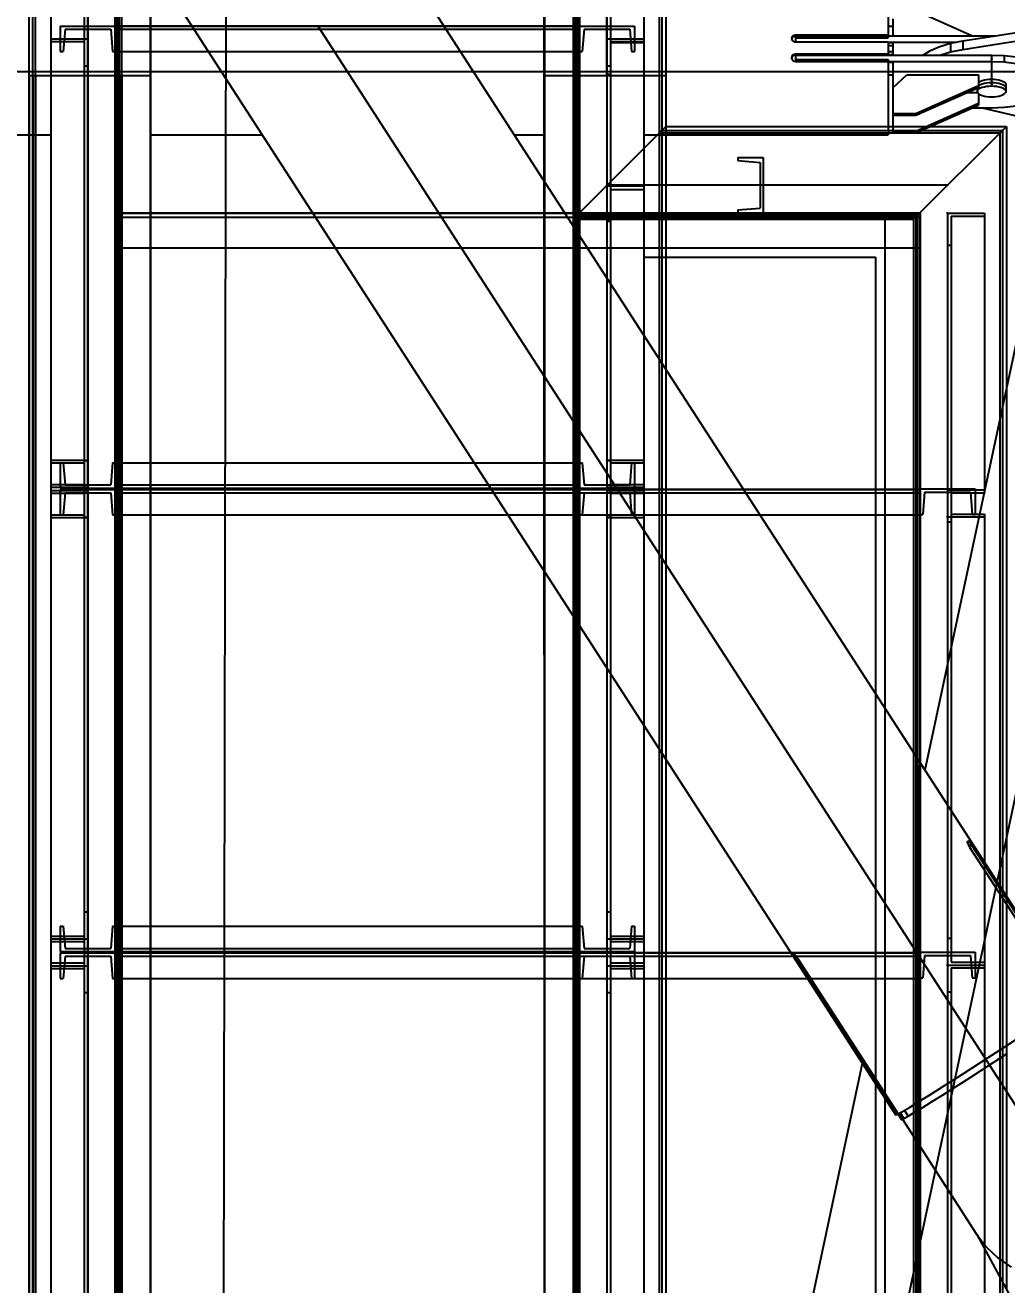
# Model space of a CAD drawing. Header units: millimetres. Extents: x 150209.93 to 150215.05, y 136675.65 to 136679.93.
# Drawn here: x 150213.5476 to 150213.5899, y 136677.6605 to 136677.7148 of the extents above; entities that cross this region are included whole.
import ezdxf

# ---------------------------------------------------------------- set-up
doc = ezdxf.new("R2010")
doc.units = ezdxf.units.MM
doc.header["$LTSCALE"] = 0.25
for name, pattern in [('CENTER', [50.8, 31.75, -6.35, 6.35, -6.35]), ('XKITLINE00', [0]), ('XKITLINE02', [4, 2, -2]), ('XKITLINE03', [6, 3, -1, 1, -1])]:
    doc.linetypes.add(name, pattern=pattern)
doc.styles.add('ROMANS', font='romans.shx')
doc.dimstyles.new('MD300', dxfattribs={"dimtxt": 2.5, "dimasz": 2.5, "dimexe": 1, "dimexo": 1, "dimgap": 0.5, "dimtad": 1, "dimdec": 1, "dimlfac": 50, "dimrnd": 0.5, "dimdsep": 46, "dimtxsty": 'ROMANS', "dimcen": 1, "dimclrd": 146, "dimclre": 146, "dimclrt": 30, "dimadec": 1, "dimazin": 2, "dimtfac": 1, "dimtdec": 1, "dimtmove": 0, "dimatfit": 1, "dimfxl": 1, "dimtolj": 1, "dimtzin": 0, "dimlwd": -1, "dimlwe": -1, "dimarcsym": 0})

# ---------------------------------------------------------------- blocks, each defined once
blk = doc.blocks.new('çatıı')
at = {"color": 116, "linetype": 'XKITLINE02', "true_color": 0x136734}
for p, q in [((23096.3, 10060.36), (23096.3, 11600.44)), ((23097.15, 10060.36), (23097.15, 11600.44)), ((23097.69, 10060.36), (23097.69, 11600.44)), ((23114.92, 10060.36), (23114.92, 11600.44)), ((23115, 10058.83), (23115, 11600.44)), ((23115.45, 10060.36), (23115.45, 11600.44)), ((23115.85, 10058.83), (23115.85, 11600.44)), ((23116.3, 10060.36), (23116.3, 11600.44)), ((23122.5, 10058.83), (23122.5, 11600.44)), ((23207.49, 10058.83), (23207.48, 11600.44)), ((23214.14, 10058.83), (23214.13, 11600.44)), ((23214.99, 10058.83), (23214.98, 11600.44)), ((23097.15, 10409.49), (23097.15, 11231.06)), ((23097.69, 10409.49), (23097.69, 11231.06)), ((23114.92, 10409.49), (23114.92, 11231.06)), ((23115, 10409.49), (23115, 11231.06)), ((23115.45, 10409.49), (23115.45, 11231.06)), ((23115.85, 10409.49), (23115.85, 11231.06)), ((23214.14, 11231.06), (23214.14, 10409.49)), ((23214.99, 11231.06), (23214.99, 10409.49)), ((23214.53, 10820.27), (23214.53, 10409.49)), ((23215.07, 10820.27), (23215.07, 10409.49)), ((23232.3, 10820.27), (23232.3, 10409.49)), ((23232.83, 10820.27), (23232.83, 10409.49)), ((23213.68, 10721.72), (23213.68, 10060.36)), ((23214.53, 10720.87), (23214.53, 10060.36)), ((23215.07, 10720.34), (23215.07, 10060.36)), ((23232.3, 10703.1), (23232.3, 10060.36)), ((23232.83, 10702.57), (23232.83, 10060.36)), ((23233.68, 10701.72), (23233.68, 10060.36)), ((23101.01, 10423.17), (23101.01, 10325.85)), ((23108.21, 10422.59), (23108.21, 10320.61)), ((23109.01, 10423.17), (23109.01, 10320.61)), ((23220.98, 10423.17), (23220.98, 10320.61)), ((23221.78, 10422.59), (23221.78, 10359.47)), ((23228.98, 10423.17), (23228.98, 10348.33)), ((23103, 10420.13), (23103, 10414.63)), ((23103, 10420.13), (23115, 10420.13)), ((23103, 10420.13), (23103, 10414.63)), ((23104.07, 10419.43), (23103.68, 10414.63)), ((23104.07, 10419.43), (23103.68, 10414.63)), ((23104.07, 10419.43), (23113.94, 10419.43)), ((23113.94, 10419.43), (23114.32, 10414.63)), ((23113.94, 10419.43), (23114.32, 10414.63)), ((23115, 10420.13), (23115, 10414.63)), ((23115, 10420.13), (23122.5, 10420.13)), ((23115, 10420.13), (23115, 10414.63)), ((23115, 10420.13), (23115, 10414.63)), ((23115, 10419.43), (23214.98, 10419.43)), ((23131.43, 10420.13), (23185.82, 10420.13)), ((23207.49, 10420.13), (23214.98, 10420.13)), ((23214.98, 10420.13), (23214.98, 10414.63)), ((23214.98, 10420.13), (23214.98, 10414.63)), ((23214.98, 10420.13), (23226.98, 10420.13)), ((23214.98, 10420.13), (23214.98, 10414.63)), ((23216.05, 10419.43), (23215.66, 10414.63)), ((23216.05, 10419.43), (23215.66, 10414.63)), ((23216.05, 10419.43), (23225.92, 10419.43)), ((23225.92, 10419.43), (23226.3, 10414.63)), ((23225.92, 10419.43), (23226.3, 10414.63)), ((23226.98, 10420.13), (23226.98, 10414.63)), ((23226.98, 10420.13), (23226.98, 10414.63)), ((23101, 10417.38), (23101, 10319.35)), ((23101, 10417.38), (23109, 10417.38)), ((23101, 10416.8), (23108.2, 10416.8)), ((23101.01, 10417.38), (23101.01, 10319.35)), ((23101.01, 10417.38), (23109.01, 10417.38)), ((23101.01, 10416.8), (23108.21, 10416.8)), ((23108.2, 10416.8), (23108.2, 10314.13)), ((23108.21, 10417.35), (23109.01, 10417.35)), ((23108.21, 10416.8), (23108.21, 10314.13)), ((23109, 10417.38), (23109, 10314.13)), ((23109.01, 10417.38), (23109.01, 10314.13)), ((23220.98, 10417.38), (23220.98, 10378)), ((23220.98, 10417.38), (23228.98, 10417.38)), ((23220.98, 10417.35), (23221.78, 10417.35)), ((23220.98, 10417.38), (23220.98, 10360.71)), ((23220.98, 10417.38), (23228.98, 10417.38)), ((23221.78, 10416.62), (23221.78, 10378)), ((23221.78, 10416.62), (23228.98, 10416.62)), ((23221.78, 10416.8), (23221.78, 10317.03)), ((23221.78, 10416.8), (23228.98, 10416.8)), ((23228.98, 10417.38), (23228.98, 10409.49)), ((23228.98, 10416.12), (23228.98, 10384.87)), ((23228.98, 10417.38), (23228.98, 10319.35)), ((23103, 10414.63), (23103.68, 10414.63)), ((23114.32, 10414.63), (23115, 10414.63)), ((23115, 10414.63), (23122.5, 10414.63)), ((23134.99, 10414.63), (23189.38, 10414.63)), ((23207.49, 10414.63), (23214.98, 10414.63)), ((23214.98, 10414.63), (23215.66, 10414.63)), ((23226.3, 10414.63), (23226.98, 10414.63)), ((23108.2, 10411.57), (23109, 10411.57)), ((23108.21, 10411.57), (23109.01, 10411.57)), ((23220.98, 10411.57), (23221.78, 10411.57)), ((23097.15, 10409.49), (23097.15, 9590.91)), ((23097.15, 10409.49), (23097.16, 9590.91)), ((23097.69, 10409.49), (23097.69, 9590.91)), ((23097.69, 10409.49), (23097.69, 9590.91)), ((23114.92, 10409.49), (23114.92, 9590.91)), ((23114.92, 10409.49), (23114.92, 9590.91)), ((23115, 10409.49), (23116.3, 10409.49)), ((23115, 10409.49), (23115, 9590.95)), ((23115, 10409.49), (23116.3, 10409.49)), ((23115, 10409.49), (23115, 9590.95)), ((23115, 10409.49), (23116.3, 10409.49)), ((23115.45, 10409.49), (23115.45, 9590.91)), ((23115.45, 10409.49), (23115.46, 9590.91)), ((23115.85, 10409.49), (23115.85, 9590.95)), ((23115.85, 10409.49), (23115.85, 9590.95)), ((23207.49, 10409.49), (23214.99, 10409.49)), ((23207.49, 10409.49), (23214.99, 10409.49)), ((23207.49, 10409.49), (23214.99, 10409.49)), ((23214.14, 10409.49), (23214.13, 9590.95)), ((23214.14, 10409.49), (23214.14, 9590.95)), ((23214.53, 10409.49), (23214.54, 9590.91)), ((23214.53, 10409.49), (23214.53, 10379.32)), ((23214.99, 10409.49), (23214.98, 9590.95)), ((23214.99, 10409.49), (23214.99, 9590.95)), ((23215.07, 10409.49), (23215.07, 9590.91)), ((23215.07, 10409.49), (23215.07, 10379.86)), ((23220.98, 10409.75), (23221.78, 10409.75)), ((23220.98, 10409.49), (23220.98, 10385.63)), ((23221.78, 10409.49), (23221.78, 10378)), ((23232.3, 10409.49), (23232.3, 9590.91)), ((23232.3, 10409.49), (23232.3, 10397.09)), ((23232.83, 10409.49), (23232.84, 9590.91)), ((23232.83, 10409.49), (23232.83, 10397.62)), ((23232.3, 10397.09), (23233.68, 10398.47)), ((23232.3, 10397.09), (23305.8, 10397.09)), ((23232.83, 10397.62), (23306.33, 10397.62)), ((23305.8, 10397.09), (23307.18, 10398.47)), ((23305.8, 10397.09), (23305.8, 9743.46)), ((23306.33, 10397.62), (23306.33, 9742.92)), ((23249.23, 10391.77), (23249.23, 10391.09)), ((23249.23, 10391.77), (23254.73, 10391.77)), ((23249.23, 10391.77), (23249.23, 10391.09)), ((23254.73, 10391.77), (23254.73, 10379.77)), ((23254.73, 10391.77), (23254.73, 10379.77)), ((23249.23, 10391.09), (23254.03, 10390.71)), ((23254.03, 10390.71), (23254.03, 10380.84)), ((23254.03, 10390.71), (23254.03, 10380.84)), ((23207.49, 10386.61), (23207.49, 10302.46)), ((23207.49, 10386.61), (23207.49, 10302.46)), ((23220.98, 10385.63), (23228.98, 10385.63)), ((23221.78, 10384.87), (23228.98, 10384.87)), ((23249.23, 10380.45), (23254.03, 10380.84)), ((23249.23, 10380.45), (23249.23, 10379.77)), ((23249.23, 10380.45), (23249.23, 10379.77)), ((23115.01, 10379.77), (23115.01, 10372.27)), ((23115.01, 10379.77), (23122.5, 10379.77)), ((23115.01, 10378.92), (23288.48, 10378.92)), ((23157.51, 10379.77), (23288.48, 10379.77)), ((23213.68, 10378.47), (23215.07, 10379.86)), ((23214.53, 10379.32), (23288.03, 10379.32)), ((23215.07, 10379.86), (23288.57, 10379.86)), ((23220.98, 10378), (23221.78, 10378)), ((23249.23, 10379.77), (23254.73, 10379.77)), ((23280.98, 10379.77), (23288.48, 10379.77)), ((23280.98, 10379.77), (23280.98, 10378.47)), ((23287.18, 10378.47), (23288.57, 10379.86)), ((23287.18, 10378.47), (23287.18, 9762.07)), ((23287.63, 10379.77), (23287.63, 9760.77)), ((23288.03, 10379.32), (23288.03, 9761.22)), ((23288.48, 10379.77), (23288.48, 9760.77)), ((23288.48, 10379.77), (23288.48, 10372.27)), ((23288.57, 10379.86), (23288.57, 9760.69)), ((23294.48, 10379.77), (23294.48, 10313.16)), ((23294.48, 10379.77), (23302.48, 10379.77)), ((23295.28, 10379.08), (23295.28, 10314.84)), ((23295.28, 10379.08), (23302.48, 10379.08)), ((23302.48, 10379.77), (23302.48, 10319.38)), ((23213.68, 10377.02), (23213.68, 10292.87)), ((23115.01, 10372.27), (23122.5, 10372.27)), ((23162.36, 10372.27), (23233.68, 10372.27)), ((23287.18, 10372.27), (23288.48, 10372.27)), ((23294.48, 10372.86), (23295.28, 10372.86)), ((23233.68, 10370.27), (23233.68, 9770.27)), ((23278.98, 10370.27), (23278.98, 9770.27)), ((23220.98, 10360.71), (23220.98, 10326.43)), ((23220.98, 10360.71), (23220.98, 10314.13)), ((23221.78, 10359.47), (23221.78, 10320.61)), ((23221.78, 10359.47), (23221.78, 10314.13)), ((23228.98, 10353.35), (23228.98, 10269.2)), ((23228.98, 10348.33), (23228.98, 10325.85)), ((23228.98, 10348.33), (23228.98, 10319.35)), ((23101.01, 10326.43), (23109.01, 10326.43)), ((23108.21, 10326.42), (23108.21, 10223.75)), ((23108.21, 10326.42), (23109.01, 10326.42)), ((23109.01, 10326.42), (23109.01, 10223.17)), ((23220.98, 10326.42), (23220.98, 10223.17)), ((23220.98, 10326.42), (23221.78, 10326.42)), ((23220.98, 10326.43), (23228.98, 10326.43)), ((23221.78, 10326.42), (23221.78, 10223.75)), ((23101.01, 10325.85), (23108.21, 10325.85)), ((23103, 10325.92), (23103.68, 10325.92)), ((23103, 10325.92), (23103, 10320.42)), ((23103, 10325.92), (23103, 10320.42)), ((23103.68, 10325.92), (23104.07, 10321.12)), ((23103.68, 10325.92), (23104.07, 10321.12)), ((23114.32, 10325.92), (23113.94, 10321.12)), ((23114.32, 10325.92), (23113.94, 10321.12)), ((23114.32, 10325.92), (23115, 10325.92)), ((23115, 10325.92), (23115, 10320.42)), ((23115, 10325.92), (23122.5, 10325.92)), ((23115, 10325.92), (23115, 10320.42)), ((23115, 10325.92), (23115, 10320.42)), ((23192.32, 10325.92), (23214.98, 10325.92)), ((23214.98, 10325.92), (23214.98, 10320.42)), ((23214.98, 10325.92), (23214.98, 10320.42)), ((23214.98, 10325.92), (23215.66, 10325.92)), ((23214.98, 10325.92), (23214.98, 10320.42)), ((23215.66, 10325.92), (23216.05, 10321.12)), ((23215.66, 10325.92), (23216.05, 10321.12)), ((23221.78, 10325.85), (23228.98, 10325.85)), ((23226.3, 10325.92), (23225.92, 10321.12)), ((23226.3, 10325.92), (23225.92, 10321.12)), ((23226.3, 10325.92), (23226.98, 10325.92)), ((23226.98, 10325.92), (23226.98, 10320.42)), ((23226.98, 10325.92), (23226.98, 10320.42)), ((23101.01, 10321.2), (23101.01, 10223.17)), ((23101.01, 10321.2), (23108.21, 10321.2)), ((23101.01, 10320.62), (23109.01, 10320.62)), ((23104.07, 10321.12), (23113.94, 10321.12)), ((23108.21, 10320.61), (23109.01, 10320.61)), ((23115, 10321.12), (23214.98, 10321.12)), ((23216.05, 10321.12), (23225.92, 10321.12)), ((23220.98, 10320.62), (23228.98, 10320.62)), ((23220.98, 10320.61), (23221.78, 10320.61)), ((23221.78, 10321.2), (23228.98, 10321.2)), ((23228.98, 10321.2), (23228.98, 10223.17)), ((23101, 10319.93), (23109, 10319.93)), ((23101, 10319.35), (23108.2, 10319.35)), ((23101.01, 10319.93), (23109.01, 10319.93)), ((23101.01, 10319.35), (23108.21, 10319.35)), ((23103, 10320.42), (23115, 10320.42)), ((23103, 10320.13), (23103, 10314.63)), ((23103, 10320.13), (23115, 10320.13)), ((23103, 10320.13), (23103, 10314.63)), ((23103, 10320.13), (23103, 10314.63)), ((23103, 10320.13), (23115, 10320.13)), ((23103, 10320.13), (23103, 10314.63)), ((23104.07, 10319.43), (23103.68, 10314.63)), ((23104.07, 10319.43), (23103.68, 10314.63)), ((23104.07, 10319.43), (23103.68, 10314.63)), ((23104.07, 10319.43), (23103.68, 10314.63)), ((23104.07, 10319.43), (23113.94, 10319.43)), ((23104.07, 10319.43), (23113.94, 10319.43)), ((23108.2, 10319.94), (23108.2, 10217.96)), ((23108.2, 10319.94), (23109, 10319.94)), ((23108.21, 10319.94), (23108.21, 10217.96)), ((23108.21, 10319.94), (23109.01, 10319.94)), ((23109, 10319.94), (23109, 10220.13)), ((23109.01, 10319.94), (23109.01, 10217.38)), ((23113.94, 10319.43), (23114.32, 10314.63)), ((23113.94, 10319.43), (23114.32, 10314.63)), ((23113.94, 10319.43), (23114.32, 10314.63)), ((23113.94, 10319.43), (23114.32, 10314.63)), ((23115, 10320.42), (23122.5, 10320.42)), ((23115, 10320.13), (23115, 10314.63)), ((23115, 10320.13), (23122.5, 10320.13)), ((23115, 10320.13), (23115, 10314.63)), ((23115, 10320.13), (23122.5, 10320.13)), ((23115, 10320.13), (23115, 10314.63)), ((23115, 10320.13), (23115, 10314.63)), ((23115, 10320.13), (23115, 10314.63)), ((23115, 10320.13), (23115, 10314.63)), ((23115, 10319.43), (23288.48, 10319.43)), ((23115, 10319.43), (23214.98, 10319.43)), ((23195.88, 10320.42), (23214.98, 10320.42)), ((23196.06, 10320.13), (23278.98, 10320.13)), ((23196.06, 10320.13), (23214.98, 10320.13)), ((23214.98, 10320.42), (23226.98, 10320.42)), ((23214.98, 10320.13), (23214.98, 10314.63)), ((23214.98, 10320.13), (23214.98, 10314.63)), ((23214.98, 10320.13), (23226.98, 10320.13)), ((23214.98, 10320.13), (23214.98, 10314.63)), ((23216.05, 10319.43), (23215.66, 10314.63)), ((23216.05, 10319.43), (23215.66, 10314.63)), ((23216.05, 10319.43), (23225.92, 10319.43)), ((23220.98, 10319.94), (23220.98, 10217.38)), ((23220.98, 10319.94), (23221.78, 10319.94)), ((23220.98, 10319.93), (23228.98, 10319.93)), ((23221.78, 10319.94), (23221.78, 10217.96)), ((23221.78, 10319.35), (23228.98, 10319.35)), ((23225.92, 10319.43), (23226.3, 10314.63)), ((23225.92, 10319.43), (23226.3, 10314.63)), ((23226.98, 10320.13), (23226.98, 10314.63)), ((23226.98, 10320.13), (23226.98, 10314.63)), ((23228.98, 10319.81), (23228.98, 10223.75)), ((23287.18, 10320.13), (23288.48, 10320.13)), ((23288.48, 10320.27), (23288.48, 10314.77)), ((23288.48, 10320.27), (23300.48, 10320.27)), ((23288.48, 10320.27), (23288.48, 10314.77)), ((23288.48, 10320.13), (23288.48, 10314.63)), ((23289.55, 10319.57), (23289.16, 10314.77)), ((23289.55, 10319.57), (23289.16, 10314.77)), ((23289.55, 10319.57), (23299.42, 10319.57)), ((23294.48, 10320.09), (23294.48, 10217.52)), ((23294.48, 10320.09), (23295.28, 10320.09)), ((23294.48, 10320.07), (23302.48, 10320.07)), ((23295.28, 10320.09), (23295.28, 10245.76)), ((23295.28, 10320.07), (23295.28, 10313.16)), ((23295.28, 10319.38), (23302.48, 10319.38)), ((23299.42, 10319.57), (23299.8, 10314.77)), ((23299.42, 10319.57), (23299.8, 10314.77)), ((23300.48, 10320.27), (23300.48, 10314.77)), ((23300.48, 10320.27), (23300.48, 10314.77)), ((23220.98, 10317.57), (23220.98, 10223.17)), ((23101, 10314.7), (23101, 10217.38)), ((23101, 10314.7), (23108.2, 10314.7)), ((23101, 10314.12), (23109, 10314.12)), ((23101.01, 10314.7), (23101.01, 10217.38)), ((23101.01, 10314.7), (23108.21, 10314.7)), ((23101.01, 10314.12), (23109.01, 10314.12)), ((23103, 10314.63), (23103.68, 10314.63)), ((23103, 10314.63), (23103.68, 10314.63)), ((23108.2, 10314.13), (23109, 10314.13)), ((23108.21, 10314.13), (23109.01, 10314.13)), ((23114.32, 10314.63), (23115, 10314.63)), ((23114.32, 10314.63), (23115, 10314.63)), ((23115, 10314.63), (23122.5, 10314.63)), ((23115, 10314.63), (23122.5, 10314.63)), ((23199.62, 10314.63), (23278.98, 10314.63)), ((23199.62, 10314.63), (23214.98, 10314.63)), ((23214.98, 10314.63), (23215.66, 10314.63)), ((23220.98, 10314.13), (23221.78, 10314.13)), ((23220.98, 10314.12), (23228.98, 10314.12)), ((23221.78, 10314.7), (23228.98, 10314.7)), ((23226.3, 10314.63), (23226.98, 10314.63)), ((23228.98, 10314.7), (23228.98, 10312.52)), ((23228.98, 10312.52), (23228.98, 10217.38)), ((23287.18, 10314.63), (23288.48, 10314.63)), ((23288.48, 10314.77), (23289.16, 10314.77)), ((23294.48, 10314.26), (23302.48, 10314.26)), ((23294.48, 10313.16), (23295.28, 10313.16)), ((23295.28, 10314.84), (23302.48, 10314.84)), ((23299.8, 10314.77), (23300.48, 10314.77)), ((23302.48, 10314.84), (23302.48, 10234.62)), ((23220.98, 10310.43), (23220.98, 10217.38)), ((23278.98, 10275.99), (23278.98, 10191.84)), ((23280.98, 10272.9), (23280.98, 10188.75)), ((23287.18, 10263.3), (23287.18, 10180.45)), ((23294.48, 10247), (23294.48, 10217.52)), ((23295.28, 10245.76), (23295.28, 10218.11)), ((23302.48, 10234.62), (23302.48, 10217.52)), ((23307.18, 10232.36), (23307.18, 10147.6)), ((23108.21, 10228.97), (23109.01, 10228.97)), ((23220.98, 10228.97), (23221.78, 10228.97)), ((23103, 10225.92), (23103.68, 10225.92)), ((23103, 10225.92), (23103, 10220.42)), ((23103, 10225.92), (23103, 10220.42)), ((23103.68, 10225.92), (23104.07, 10221.12)), ((23103.68, 10225.92), (23104.07, 10221.12)), ((23114.32, 10225.92), (23113.94, 10221.12)), ((23114.32, 10225.92), (23113.94, 10221.12)), ((23114.32, 10225.92), (23115, 10225.92)), ((23115, 10225.92), (23115, 10220.42)), ((23115, 10225.92), (23122.5, 10225.92)), ((23115, 10225.92), (23115, 10220.42)), ((23115, 10225.92), (23115, 10220.42)), ((23207.49, 10225.92), (23214.98, 10225.92)), ((23214.98, 10225.92), (23214.98, 10220.42)), ((23214.98, 10225.92), (23214.98, 10220.42)), ((23214.98, 10225.92), (23215.66, 10225.92)), ((23214.98, 10225.92), (23214.98, 10220.42)), ((23215.66, 10225.92), (23216.05, 10221.12)), ((23215.66, 10225.92), (23216.05, 10221.12)), ((23226.3, 10225.92), (23225.92, 10221.12)), ((23226.3, 10225.92), (23225.92, 10221.12)), ((23226.3, 10225.92), (23226.98, 10225.92)), ((23226.98, 10225.92), (23226.98, 10220.42)), ((23226.98, 10225.92), (23226.98, 10220.42)), ((23101.01, 10223.75), (23108.21, 10223.75)), ((23101.01, 10223.17), (23109.01, 10223.17)), ((23101.01, 10223.17), (23101.01, 10125.85)), ((23101.01, 10223.17), (23109.01, 10223.17)), ((23108.2, 10223.2), (23109, 10223.2)), ((23108.2, 10223.2), (23108.2, 10217.96)), ((23108.21, 10223.2), (23109.01, 10223.2)), ((23109, 10223.2), (23109, 10217.38)), ((23109.01, 10223.17), (23109.01, 10120.61)), ((23220.98, 10223.17), (23228.98, 10223.17)), ((23220.98, 10223.17), (23220.98, 10120.61)), ((23220.98, 10223.17), (23228.98, 10223.17)), ((23220.98, 10223.2), (23221.78, 10223.2)), ((23221.78, 10223.75), (23228.98, 10223.75)), ((23228.98, 10223.17), (23228.98, 10125.85)), ((23294.48, 10223.35), (23295.28, 10223.35)), ((23101.01, 10222.59), (23108.21, 10222.59)), ((23103, 10220.42), (23115, 10220.42)), ((23103, 10220.13), (23103, 10214.63)), ((23103, 10220.13), (23115, 10220.13)), ((23103, 10220.13), (23103, 10214.63)), ((23103, 10220.13), (23103, 10214.63)), ((23103, 10220.13), (23115, 10220.13)), ((23103, 10220.13), (23103, 10214.63)), ((23104.07, 10221.12), (23113.94, 10221.12)), ((23108.21, 10222.59), (23108.21, 10120.61)), ((23115, 10221.12), (23214.98, 10221.12)), ((23115, 10220.42), (23122.5, 10220.42)), ((23115, 10220.13), (23115, 10214.63)), ((23115, 10220.13), (23122.5, 10220.13)), ((23115, 10220.13), (23115, 10214.63)), ((23115, 10220.13), (23122.5, 10220.13)), ((23115, 10220.13), (23115, 10214.63)), ((23115, 10220.13), (23115, 10214.63)), ((23115, 10220.13), (23115, 10214.63)), ((23115, 10220.13), (23115, 10214.63)), ((23207.49, 10220.42), (23214.98, 10220.42)), ((23207.49, 10220.13), (23288.48, 10220.13)), ((23207.49, 10220.13), (23214.98, 10220.13)), ((23214.98, 10220.42), (23226.98, 10220.42)), ((23214.98, 10220.13), (23214.98, 10214.63)), ((23214.98, 10220.13), (23214.98, 10214.63)), ((23214.98, 10220.13), (23226.98, 10220.13)), ((23214.98, 10220.13), (23214.98, 10214.63)), ((23216.05, 10221.12), (23225.92, 10221.12)), ((23221.78, 10222.59), (23221.78, 10120.61)), ((23221.78, 10222.59), (23228.98, 10222.59)), ((23226.98, 10220.13), (23226.98, 10214.63)), ((23226.98, 10220.13), (23226.98, 10214.63)), ((23288.48, 10220.27), (23288.48, 10214.77)), ((23288.48, 10220.27), (23300.48, 10220.27)), ((23288.48, 10220.27), (23288.48, 10214.77)), ((23288.48, 10220.13), (23288.48, 10214.63)), ((23300.48, 10220.27), (23300.48, 10214.77)), ((23300.48, 10220.27), (23300.48, 10214.77)), ((23101, 10217.96), (23108.2, 10217.96)), ((23101, 10217.96), (23101, 10217.38)), ((23101, 10217.38), (23109, 10217.38)), ((23101, 10217.38), (23101, 10119.35)), ((23101, 10217.38), (23109, 10217.38)), ((23101.01, 10217.96), (23108.21, 10217.96)), ((23101.01, 10217.38), (23109.01, 10217.38)), ((23101.01, 10217.38), (23101.01, 10119.35)), ((23101.01, 10217.38), (23109.01, 10217.38)), ((23104.07, 10219.43), (23103.68, 10214.63)), ((23104.07, 10219.43), (23103.68, 10214.63)), ((23104.07, 10219.43), (23103.68, 10214.63)), ((23104.07, 10219.43), (23103.68, 10214.63)), ((23104.07, 10219.43), (23113.94, 10219.43)), ((23104.07, 10219.43), (23113.94, 10219.43)), ((23108.21, 10217.35), (23109.01, 10217.35)), ((23109, 10217.38), (23109, 10114.13)), ((23109.01, 10217.38), (23109.01, 10114.13)), ((23113.94, 10219.43), (23114.32, 10214.63)), ((23113.94, 10219.43), (23114.32, 10214.63)), ((23113.94, 10219.43), (23114.32, 10214.63)), ((23113.94, 10219.43), (23114.32, 10214.63)), ((23115, 10219.43), (23288.48, 10219.43)), ((23115, 10219.43), (23214.98, 10219.43)), ((23216.05, 10219.43), (23215.66, 10214.63)), ((23216.05, 10219.43), (23215.66, 10214.63)), ((23216.05, 10219.43), (23225.92, 10219.43)), ((23220.98, 10217.35), (23221.78, 10217.35)), ((23220.98, 10217.38), (23228.98, 10217.38)), ((23220.98, 10217.38), (23220.98, 10114.13)), ((23220.98, 10217.38), (23228.98, 10217.38)), ((23221.78, 10217.96), (23228.98, 10217.96)), ((23225.92, 10219.43), (23226.3, 10214.63)), ((23225.92, 10219.43), (23226.3, 10214.63)), ((23228.98, 10217.38), (23228.98, 10119.35)), ((23289.55, 10219.57), (23289.16, 10214.77)), ((23289.55, 10219.57), (23289.16, 10214.77)), ((23289.55, 10219.57), (23299.42, 10219.57)), ((23294.48, 10217.52), (23302.48, 10217.52)), ((23294.48, 10217.52), (23294.48, 10211.18)), ((23294.48, 10217.52), (23302.48, 10217.52)), ((23295.28, 10218.11), (23302.48, 10218.11)), ((23299.42, 10219.57), (23299.8, 10214.77)), ((23299.42, 10219.57), (23299.8, 10214.77)), ((23302.48, 10217.52), (23302.48, 10119.49)), ((23101, 10216.8), (23108.2, 10216.8)), ((23101.01, 10216.8), (23108.21, 10216.8)), ((23103, 10214.63), (23103.68, 10214.63)), ((23103, 10214.63), (23103.68, 10214.63)), ((23108.2, 10216.8), (23108.2, 10114.13)), ((23108.21, 10216.8), (23108.21, 10114.13)), ((23114.32, 10214.63), (23115, 10214.63)), ((23114.32, 10214.63), (23115, 10214.63)), ((23115, 10214.63), (23122.5, 10214.63)), ((23115, 10214.63), (23122.5, 10214.63)), ((23207.49, 10214.63), (23288.48, 10214.63)), ((23207.49, 10214.63), (23214.98, 10214.63)), ((23214.98, 10214.63), (23215.66, 10214.63)), ((23221.78, 10216.8), (23221.78, 10114.13)), ((23221.78, 10216.8), (23228.98, 10216.8)), ((23226.3, 10214.63), (23226.98, 10214.63)), ((23288.48, 10214.77), (23289.16, 10214.77)), ((23295.28, 10216.94), (23295.28, 10114.27)), ((23295.28, 10216.94), (23302.48, 10216.94)), ((23299.8, 10214.77), (23300.48, 10214.77)), ((23302.48, 10213.12), (23302.48, 10119.49)), ((23108.2, 10211.57), (23109, 10211.57)), ((23108.21, 10211.57), (23109.01, 10211.57)), ((23220.98, 10211.57), (23221.78, 10211.57)), ((23294.48, 10211.72), (23295.28, 10211.72)), ((23294.48, 10211.18), (23294.48, 10114.27)), ((23295.28, 10209.94), (23295.28, 10114.27))]:
    blk.add_line(p, q, dxfattribs=at)
at = {"color": 1, "linetype": 'XKITLINE03'}
for p, q in [((23109, 11600.44), (23109, 10060.36)), ((23115, 10058.83), (23115, 11600.44)), ((23214.98, 11600.44), (23214.99, 10058.83)), ((23109, 10409.49), (23109, 11231.06)), ((23115, 10409.49), (23115, 11231.06)), ((23214.99, 11231.06), (23214.99, 10409.49)), ((23220.98, 10409.49), (23220.98, 10820.27)), ((23109.01, 10326.43), (23109.01, 10423.17)), ((23220.98, 10423.17), (23220.98, 10326.43)), ((23214.98, 10420.13), (23115, 10420.13)), ((23115, 10420.13), (23115, 10420.13)), ((23214.98, 10420.13), (23214.98, 10420.13)), ((23109, 10319.93), (23109, 10417.38)), ((23109.01, 10319.93), (23109.01, 10417.38)), ((23220.98, 10417.38), (23220.98, 10385.63)), ((23220.98, 10417.38), (23220.98, 10319.93)), ((23109, 10409.49), (23109, 9590.91)), ((23109.01, 9590.91), (23109, 10409.49)), ((23115, 9590.95), (23115, 10409.49)), ((23115, 9590.95), (23115, 10409.49)), ((23214.99, 10409.49), (23214.98, 9590.95)), ((23214.99, 10409.49), (23214.99, 9590.95)), ((23220.98, 9590.91), (23220.98, 10409.49)), ((23294.48, 10385.77), (23220.98, 10385.77)), ((23288.48, 10379.77), (23115.01, 10379.77)), ((23254.73, 10379.77), (23254.73, 10379.77)), ((23288.48, 9760.77), (23288.48, 10379.77)), ((23294.48, 10379.77), (23294.48, 10320.07)), ((23109.01, 10223.17), (23109.01, 10320.62)), ((23220.98, 10320.62), (23220.98, 10223.17)), ((23115, 10320.42), (23214.98, 10320.42)), ((23115, 10320.42), (23115, 10320.42)), ((23288.48, 10320.13), (23115, 10320.13)), ((23214.98, 10320.13), (23115, 10320.13)), ((23115, 10320.13), (23115, 10320.13)), ((23115, 10320.13), (23115, 10320.13)), ((23214.98, 10320.42), (23214.98, 10320.42)), ((23214.98, 10320.13), (23214.98, 10320.13)), ((23288.48, 10320.27), (23288.48, 10320.27)), ((23109, 10217.38), (23109, 10314.12)), ((23109.01, 10217.38), (23109.01, 10314.12)), ((23220.98, 10314.12), (23220.98, 10217.38)), ((23294.48, 10314.26), (23294.48, 10217.52)), ((23109.01, 10126.43), (23109.01, 10223.17)), ((23220.98, 10223.17), (23220.98, 10126.43)), ((23115, 10220.42), (23214.98, 10220.42)), ((23115, 10220.42), (23115, 10220.42)), ((23288.48, 10220.13), (23115, 10220.13)), ((23214.98, 10220.13), (23115, 10220.13)), ((23115, 10220.13), (23115, 10220.13)), ((23115, 10220.13), (23115, 10220.13)), ((23214.98, 10220.42), (23214.98, 10220.42)), ((23214.98, 10220.13), (23214.98, 10220.13)), ((23288.48, 10220.27), (23288.48, 10220.27)), ((23109, 10119.93), (23109, 10217.38)), ((23109.01, 10119.93), (23109.01, 10217.38)), ((23220.98, 10217.38), (23220.98, 10119.93)), ((23294.48, 10217.52), (23294.48, 10120.07))]:
    blk.add_line(p, q, dxfattribs=at)
at = {"color": 8, "linetype": 'CENTER'}
for p, q in [((23430, 10000.27), (22900, 10820.27)), ((23256.41, 10006.9), (23430, 10820.27)), ((23303.98, 10413.05), (23303.98, 10407.5)), ((23342.5, 10410.27), (22987.5, 10410.27))]:
    blk.add_line(p, q, dxfattribs=at)
at = {"color": 8, "linetype": 'XKITLINE00'}
for p, q in [((23041.58, 10643.29), (23321.66, 10209.97)), ((23003.23, 10618.47), (23283.31, 10185.15)), ((23281.68, 10423.9), (23281.68, 10418.05)), ((23282.68, 10421.69), (23282.68, 10418.06)), ((23287.68, 10423.47), (23299.86, 10418.05)), ((23281.68, 10420.08), (23282.68, 10420.08)), ((23297.81, 10416.96), (23319.06, 10420.28)), ((23260.88, 10417.7), (23260.83, 10417.47)), ((23260.83, 10417.47), (23260.88, 10417.24)), ((23260.88, 10417.47), (23260.85, 10417.35)), ((23261, 10417.91), (23260.88, 10417.7)), ((23261, 10417.68), (23260.88, 10417.47)), ((23260.88, 10417.24), (23261, 10417.03)), ((23261, 10417.91), (23261.18, 10418.07)), ((23261, 10417.68), (23261.15, 10417.81)), ((23261, 10417.03), (23261.18, 10416.86)), ((23261.15, 10417.81), (23261.18, 10417.84)), ((23261.18, 10418.07), (23261.42, 10418.16)), ((23261.18, 10417.84), (23261.42, 10417.94)), ((23261.18, 10416.86), (23261.42, 10416.75)), ((23261.42, 10418.16), (23261.68, 10418.21)), ((23261.42, 10417.94), (23261.68, 10417.97)), ((23261.42, 10416.75), (23261.68, 10416.72)), ((23261.68, 10418.21), (23281.68, 10418.21)), ((23261.68, 10418.21), (23261.68, 10417.97)), ((23261.68, 10417.97), (23281.68, 10417.97)), ((23261.68, 10417.95), (23281.68, 10417.95)), ((23261.68, 10417.95), (23261.68, 10416.72)), ((23261.68, 10417.63), (23281.68, 10417.63)), ((23261.68, 10416.72), (23281.68, 10416.72)), ((23281.68, 10418.05), (23303.98, 10418.05)), ((23281.68, 10418.05), (23281.68, 10417.63)), ((23281.68, 10416.72), (23281.68, 10415.48)), ((23281.68, 10416.66), (23296.32, 10416.66)), ((23281.68, 10416.6), (23282.68, 10416.6)), ((23281.68, 10415.97), (23282.68, 10415.97)), ((23282.68, 10416.6), (23282.68, 10415.33)), ((23290.84, 10414.88), (23292.82, 10415.73)), ((23292.82, 10415.73), (23295.16, 10416.43)), ((23295.16, 10416.43), (23297.81, 10416.96)), ((23295.16, 10416.43), (23295.16, 10414.58)), ((23297.81, 10415.11), (23319.06, 10418.43)), ((23297.81, 10416.96), (23297.81, 10415.11)), ((23303.98, 10418.05), (23304.63, 10418.02)), ((23303.98, 10418.05), (23303.98, 10417.92)), ((23260.88, 10413.56), (23260.83, 10413.31)), ((23260.83, 10413.31), (23260.88, 10413.05)), ((23260.88, 10413.33), (23260.85, 10413.19)), ((23261, 10413.79), (23260.88, 10413.56)), ((23261, 10413.56), (23260.88, 10413.33)), ((23260.88, 10413.05), (23261, 10412.82)), ((23261, 10413.79), (23261.18, 10413.97)), ((23261, 10413.56), (23261.18, 10413.74)), ((23261.18, 10413.97), (23261.42, 10414.09)), ((23261.18, 10413.74), (23261.42, 10413.86)), ((23261.42, 10414.09), (23261.68, 10414.13)), ((23261.42, 10414.09), (23261.42, 10413.86)), ((23261.42, 10413.86), (23261.68, 10413.9)), ((23261.68, 10414.13), (23261.68, 10413.9)), ((23261.68, 10414.13), (23281.68, 10414.13)), ((23261.68, 10413.9), (23281.68, 10413.9)), ((23261.68, 10413.9), (23261.68, 10413.89)), ((23261.68, 10413.89), (23303.98, 10413.89)), ((23261.68, 10413.89), (23261.68, 10412.48)), ((23281.68, 10415.48), (23281.68, 10413.9)), ((23281.68, 10414.68), (23282.68, 10414.68)), ((23281.68, 10414.01), (23282.68, 10414.01)), ((23281.68, 10414.01), (23281.68, 10413.89)), ((23282.68, 10415.33), (23282.68, 10413.89)), ((23289.31, 10413.9), (23290.84, 10414.88)), ((23292.84, 10413.89), (23295.16, 10414.58)), ((23295.16, 10414.58), (23297.81, 10415.11)), ((23303.98, 10413.89), (23306.71, 10413.78)), ((23303.98, 10413.89), (23303.98, 10412.5)), ((23306.71, 10413.78), (23309.31, 10413.46)), ((23306.71, 10413.78), (23306.71, 10412.39)), ((23261, 10412.82), (23261.18, 10412.64)), ((23261.18, 10412.64), (23261.42, 10412.55)), ((23261.42, 10412.55), (23261.68, 10412.48)), ((23261.68, 10412.92), (23281.68, 10412.92)), ((23261.68, 10412.48), (23281.68, 10412.48)), ((23281.68, 10412.92), (23281.68, 10412.48)), ((23281.68, 10412.5), (23303.98, 10412.5)), ((23281.68, 10412.48), (23281.68, 10396.65)), ((23281.68, 10412.32), (23282.68, 10412.32)), ((23282.68, 10412.32), (23282.68, 10406.93)), ((23303.98, 10412.5), (23306.71, 10412.39)), ((23306.71, 10412.39), (23309.31, 10412.07)), ((23281.68, 10409.61), (23282.68, 10409.61)), ((23282.68, 10406.83), (23285.68, 10409.6)), ((23285.68, 10409.6), (23301.18, 10409.6)), ((23301.18, 10409.6), (23301.18, 10406.91)), ((23301.18, 10408), (23301.3, 10408.09)), ((23301.3, 10408.09), (23301.61, 10408.26)), ((23301.61, 10408.26), (23301.99, 10408.41)), ((23301.61, 10407.52), (23301.99, 10407.67)), ((23301.61, 10407.52), (23301.99, 10407.67)), ((23301.99, 10408.41), (23302.43, 10408.53)), ((23301.99, 10407.67), (23302.43, 10407.79)), ((23301.99, 10407.67), (23302.43, 10407.79)), ((23302.43, 10408.53), (23302.92, 10408.61)), ((23302.43, 10407.79), (23302.92, 10407.87)), ((23302.43, 10407.79), (23302.92, 10407.87)), ((23302.92, 10408.61), (23303.45, 10408.67)), ((23302.92, 10407.87), (23303.45, 10407.93)), ((23302.92, 10407.87), (23303.45, 10407.93)), ((23303.45, 10408.67), (23303.98, 10408.68)), ((23303.45, 10407.93), (23303.98, 10407.95)), ((23303.45, 10407.93), (23303.98, 10407.95)), ((23303.98, 10408.68), (23304.52, 10408.67)), ((23303.98, 10408.68), (23303.98, 10407.95)), ((23303.98, 10407.95), (23304.52, 10407.93)), ((23303.98, 10407.95), (23303.98, 10407.21)), ((23303.98, 10407.95), (23304.52, 10407.93)), ((23304.52, 10408.67), (23305.04, 10408.61)), ((23304.52, 10407.93), (23305.04, 10407.87)), ((23304.52, 10407.93), (23305.04, 10407.87)), ((23305.04, 10408.61), (23305.53, 10408.53)), ((23305.04, 10407.87), (23305.53, 10407.79)), ((23305.04, 10407.87), (23305.53, 10407.79)), ((23305.53, 10408.53), (23305.98, 10408.41)), ((23305.53, 10407.79), (23305.98, 10407.67)), ((23305.53, 10407.79), (23305.98, 10407.67)), ((23305.98, 10408.41), (23306.36, 10408.26)), ((23305.98, 10407.67), (23306.36, 10407.52)), ((23305.98, 10407.67), (23306.36, 10407.52)), ((23306.36, 10408.26), (23306.67, 10408.09)), ((23306.67, 10408.09), (23306.9, 10407.91)), ((23306.9, 10407.91), (23307.04, 10407.71)), ((23307.04, 10407.71), (23307.08, 10407.5)), ((23282.68, 10406.93), (23282.68, 10401.3)), ((23287.68, 10401.28), (23301.18, 10407.29)), ((23287.68, 10400.9), (23301.18, 10406.91)), ((23298.66, 10405.78), (23300.95, 10405.78)), ((23300.89, 10406.78), (23300.88, 10406.76)), ((23300.89, 10406.78), (23300.88, 10406.76)), ((23300.88, 10406.77), (23300.88, 10406.76)), ((23300.88, 10406.76), (23300.88, 10406.02)), ((23300.93, 10406.23), (23300.88, 10406.02)), ((23300.88, 10406.02), (23300.93, 10405.82)), ((23301.07, 10406.43), (23300.93, 10406.23)), ((23300.93, 10405.82), (23301.07, 10405.62)), ((23301.07, 10406.43), (23301.3, 10406.61)), ((23301.07, 10405.62), (23301.3, 10405.43)), ((23301.18, 10407.26), (23301.3, 10407.35)), ((23301.18, 10407.26), (23301.3, 10407.35)), ((23301.18, 10405.53), (23301.18, 10403.09)), ((23301.3, 10407.35), (23301.61, 10407.52)), ((23301.3, 10407.35), (23301.61, 10407.52)), ((23301.3, 10406.61), (23301.61, 10406.78)), ((23301.3, 10405.43), (23301.61, 10405.26)), ((23301.61, 10406.78), (23301.99, 10406.93)), ((23301.61, 10405.26), (23301.99, 10405.12)), ((23301.99, 10406.93), (23302.43, 10407.05)), ((23301.99, 10405.12), (23302.43, 10405)), ((23302.43, 10407.05), (23302.92, 10407.13)), ((23302.43, 10405), (23302.92, 10404.91)), ((23302.92, 10407.13), (23303.45, 10407.19)), ((23302.92, 10404.91), (23303.45, 10404.86)), ((23303.45, 10407.19), (23303.98, 10407.21)), ((23303.45, 10404.86), (23303.98, 10404.84)), ((23303.98, 10407.21), (23304.52, 10407.19)), ((23303.98, 10404.84), (23304.52, 10404.86)), ((23304.52, 10407.19), (23305.04, 10407.13)), ((23304.52, 10404.86), (23305.04, 10404.91)), ((23305.04, 10407.13), (23305.53, 10407.05)), ((23305.04, 10404.91), (23305.53, 10405)), ((23305.53, 10407.05), (23305.98, 10406.93)), ((23305.53, 10405), (23305.98, 10405.12)), ((23305.98, 10406.93), (23306.36, 10406.78)), ((23305.98, 10405.12), (23306.36, 10405.26)), ((23306.36, 10407.52), (23306.67, 10407.35)), ((23306.36, 10407.52), (23306.67, 10407.35)), ((23306.36, 10406.78), (23306.67, 10406.61)), ((23306.36, 10405.26), (23306.67, 10405.43)), ((23306.67, 10407.35), (23306.9, 10407.17)), ((23306.67, 10407.35), (23306.9, 10407.17)), ((23306.67, 10406.61), (23306.9, 10406.43)), ((23306.67, 10405.43), (23306.9, 10405.62)), ((23306.9, 10407.17), (23307.04, 10406.97)), ((23306.9, 10407.17), (23307.04, 10406.97)), ((23306.9, 10406.43), (23307.04, 10406.23)), ((23307.04, 10405.82), (23306.9, 10405.62)), ((23307.04, 10406.97), (23307.08, 10406.76)), ((23307.04, 10406.97), (23307.08, 10406.76)), ((23307.04, 10406.23), (23307.08, 10406.02)), ((23307.08, 10406.02), (23307.04, 10405.82)), ((23307.08, 10407.5), (23307.08, 10406.76)), ((23307.08, 10406.76), (23307.08, 10406.02)), ((23287.68, 10397.47), (23301.18, 10403.47)), ((23287.68, 10397.08), (23301.18, 10403.09)), ((23299.86, 10402.5), (23303.98, 10402.5)), ((23301.97, 10402.5), (23315.01, 10399.41)), ((23303.98, 10402.5), (23306.71, 10402.61)), ((23306.71, 10402.61), (23309.31, 10402.93)), ((23282.68, 10401.3), (23282.68, 10401.28)), ((23282.68, 10401.28), (23287.68, 10401.28)), ((23282.68, 10401.28), (23282.68, 10401.26)), ((23282.68, 10401.26), (23282.68, 10397.07)), ((23282.68, 10400.9), (23287.68, 10400.9)), ((23287.68, 10401.28), (23287.68, 10400.9)), ((23281.68, 10397.07), (23282.68, 10397.07)), ((23282.68, 10397.47), (23287.68, 10397.47)), ((23282.68, 10397.08), (23287.68, 10397.08)), ((23287.68, 10397.47), (23287.68, 10397.08)), ((23319.42, 10399.27), (23289.6, 10259.56)), ((23048.31, 10396.65), (23101.01, 10396.65)), ((23114.72, 10396.65), (23115, 10396.65)), ((23122.5, 10396.65), (23146.61, 10396.65)), ((23201, 10396.65), (23207.49, 10396.65)), ((23214.99, 10396.65), (23215.27, 10396.65)), ((23228.98, 10396.65), (23281.68, 10396.65)), ((23298.78, 10244.28), (23298.74, 10244.19)), ((23298.74, 10244.19), (23298.75, 10244.03)), ((23298.75, 10244.03), (23298.81, 10243.81)), ((23298.78, 10244.28), (23298.87, 10244.29)), ((23298.81, 10243.81), (23298.92, 10243.54)), ((23298.87, 10244.29), (23299, 10244.22)), ((23298.92, 10243.54), (23299.08, 10243.25)), ((23299, 10244.22), (23299.17, 10244.08)), ((23299.05, 10243.3), (23299.56, 10243.63)), ((23299.08, 10243.25), (23299.26, 10242.95)), ((23299.17, 10244.08), (23299.36, 10243.88)), ((23299.23, 10243), (23299.76, 10243.34)), ((23299.26, 10242.95), (23320.97, 10209.36)), ((23299.36, 10243.88), (23299.56, 10243.63)), ((23299.56, 10243.63), (23299.76, 10243.34)), ((23299.76, 10243.34), (23321.47, 10209.75)), ((23261.19, 10220.01), (23261.18, 10219.96)), ((23261.18, 10219.96), (23261.22, 10219.83)), ((23261.19, 10220.01), (23261.26, 10219.99)), ((23261.22, 10219.83), (23261.3, 10219.64)), ((23261.26, 10219.99), (23261.36, 10219.89)), ((23261.3, 10219.64), (23261.43, 10219.39)), ((23261.36, 10219.89), (23261.51, 10219.73)), ((23261.43, 10219.39), (23261.59, 10219.11)), ((23261.51, 10219.73), (23261.72, 10219.52)), ((23261.59, 10219.11), (23261.9, 10219.31)), ((23261.59, 10219.11), (23261.78, 10218.81)), ((23261.72, 10219.52), (23261.93, 10219.27)), ((23261.78, 10218.81), (23262.1, 10219.02)), ((23261.78, 10218.81), (23283.49, 10185.23)), ((23261.93, 10219.27), (23262.13, 10218.98)), ((23262.13, 10218.98), (23283.84, 10185.39)), ((23306.61, 10199.71), (23309.8, 10201.8)), ((23303.29, 10197.56), (23306.61, 10199.71)), ((23304.5, 10196.56), (23307.37, 10198.43)), ((23276.1, 10196.3), (23246.36, 10056.94)), ((23299.95, 10195.4), (23303.29, 10197.56)), ((23301.59, 10194.69), (23304.5, 10196.56)), ((23293.59, 10191.35), (23296.68, 10193.31)), ((23295.97, 10191.09), (23298.72, 10192.85)), ((23296.68, 10193.31), (23299.95, 10195.4)), ((23298.72, 10192.85), (23301.59, 10194.69)), ((23290.78, 10189.58), (23293.59, 10191.35)), ((23293.39, 10189.46), (23295.97, 10191.09)), ((23286.28, 10186.81), (23288.31, 10188.05)), ((23288.31, 10188.05), (23290.78, 10189.58)), ((23289, 10186.73), (23291.05, 10188)), ((23291.05, 10188), (23293.39, 10189.46)), ((23283.31, 10185.15), (23283.49, 10185.23)), ((23283.49, 10185.23), (23283.81, 10185.44)), ((23283.74, 10185.39), (23284.53, 10184.18)), ((23283.75, 10185.4), (23284.55, 10184.16)), ((23283.84, 10185.39), (23284.74, 10185.9)), ((23283.87, 10185.41), (23284.65, 10184.2)), ((23283.95, 10185.45), (23300.77, 10159.43)), ((23284.26, 10185.63), (23285.06, 10184.4)), ((23284.74, 10185.9), (23286.28, 10186.81)), ((23285.06, 10184.4), (23285.97, 10184.91)), ((23285.17, 10186.15), (23285.97, 10184.91)), ((23285.97, 10184.91), (23287.29, 10185.69)), ((23287.29, 10185.69), (23289, 10186.73)), ((23284.53, 10184.18), (23284.55, 10184.16)), ((23284.55, 10184.16), (23284.65, 10184.2)), ((23284.65, 10184.2), (23284.73, 10184.25)), ((23300.77, 10159.43), (23302.86, 10156.69)), ((23300.82, 10159.36), (23333.78, 10098.48)), ((23302.86, 10156.69), (23305.36, 10154.31)), ((23305.36, 10154.31), (23308.2, 10152.35))]:
    blk.add_line(p, q, dxfattribs=at)
at = {"color": 7, "linetype": 'XKITLINE00'}
for p, q in [((23207.49, 10529.3), (23207.49, 10409.49)), ((23213.68, 10525.07), (23213.68, 10409.49)), ((23233.68, 10511.45), (23233.68, 10409.49)), ((23096.3, 10409.49), (23096.3, 10474.48)), ((23116.3, 10409.49), (23116.3, 10443.53)), ((23122.5, 10433.94), (23122.5, 10409.49)), ((23122.5, 10420.13), (23131.43, 10420.13)), ((23185.82, 10420.13), (23207.49, 10420.13)), ((23122.5, 10414.63), (23134.99, 10414.63)), ((23189.38, 10414.63), (23207.49, 10414.63)), ((23096.3, 10409.49), (23116.3, 10409.49)), ((23096.3, 10409.49), (23116.3, 10409.49)), ((23096.3, 10409.49), (23096.3, 10023.11)), ((23096.3, 10409.49), (23116.3, 10409.49)), ((23096.3, 10409.49), (23096.3, 10023.11)), ((23116.3, 10409.49), (23122.5, 10409.49)), ((23116.3, 10409.49), (23122.5, 10409.49)), ((23116.3, 10409.49), (23116.3, 10023.11)), ((23116.3, 10409.49), (23122.5, 10409.49)), ((23116.3, 10409.49), (23116.3, 10023.11)), ((23122.5, 10409.49), (23122.5, 10023.11)), ((23122.5, 10409.49), (23122.5, 10023.11)), ((23207.49, 10409.49), (23213.68, 10409.49)), ((23207.49, 10409.49), (23213.68, 10409.49)), ((23207.49, 10409.49), (23207.49, 10386.61)), ((23207.49, 10409.49), (23213.68, 10409.49)), ((23207.49, 10409.49), (23207.49, 10386.61)), ((23213.68, 10409.49), (23233.68, 10409.49)), ((23213.68, 10409.49), (23213.68, 10377.02)), ((23213.68, 10409.49), (23233.68, 10409.49)), ((23213.68, 10409.49), (23233.68, 10409.49)), ((23213.68, 10409.49), (23213.68, 10378.47)), ((23233.68, 10409.49), (23233.68, 10370.27)), ((23233.68, 10409.49), (23233.68, 10398.47)), ((23213.68, 10378.47), (23233.68, 10398.47)), ((23213.68, 10378.47), (23233.68, 10398.47)), ((23233.68, 10398.47), (23307.18, 10398.47)), ((23287.18, 10378.47), (23307.18, 10398.47)), ((23287.18, 10378.47), (23307.18, 10398.47)), ((23307.18, 10398.47), (23307.18, 10232.36)), ((23122.5, 10379.77), (23157.51, 10379.77)), ((23213.68, 10378.47), (23287.18, 10378.47)), ((23280.98, 10378.47), (23280.98, 10272.9)), ((23287.18, 10378.47), (23287.18, 10263.3)), ((23122.5, 10372.27), (23162.36, 10372.27)), ((23233.68, 10372.27), (23287.18, 10372.27)), ((23228.98, 10370.27), (23278.98, 10370.27)), ((23228.98, 10370.27), (23228.98, 10353.35)), ((23278.98, 10370.27), (23278.98, 10275.99)), ((23122.5, 10325.92), (23192.32, 10325.92)), ((23122.5, 10320.42), (23195.88, 10320.42)), ((23122.5, 10320.13), (23196.06, 10320.13)), ((23122.5, 10320.13), (23196.06, 10320.13)), ((23278.98, 10320.13), (23287.18, 10320.13)), ((23122.5, 10314.63), (23199.62, 10314.63)), ((23122.5, 10314.63), (23199.62, 10314.63)), ((23278.98, 10314.63), (23287.18, 10314.63)), ((23207.49, 10302.46), (23207.48, 10023.11)), ((23207.49, 10302.46), (23207.49, 10023.11)), ((23213.68, 10292.87), (23213.68, 10023.11)), ((23228.98, 10269.2), (23228.98, 10023.11)), ((23122.5, 10225.92), (23207.49, 10225.92)), ((23122.5, 10220.42), (23207.49, 10220.42)), ((23122.5, 10220.13), (23207.49, 10220.13)), ((23122.5, 10220.13), (23207.49, 10220.13)), ((23122.5, 10214.63), (23207.49, 10214.63)), ((23122.5, 10214.63), (23207.49, 10214.63)), ((23278.98, 10191.84), (23278.98, 10023.11)), ((23280.98, 10188.75), (23280.98, 10023.11)), ((23287.18, 10180.45), (23287.18, 10022.4))]:
    blk.add_line(p, q, dxfattribs=at)
at = {"color": 1, "linetype": 'XKITLINE00'}
for centre in [(23115, 10420.13), (23115, 10420.13), (23214.98, 10420.13), (23214.98, 10420.13), (23109, 10417.38), (23109.01, 10417.38), (23220.98, 10417.38), (23220.98, 10417.38), (23109, 10409.49), (23109, 10409.49), (23109, 10409.49), (23115, 10409.49), (23115, 10409.49), (23115, 10409.49), (23214.99, 10409.49), (23214.99, 10409.49), (23214.99, 10409.49), (23220.98, 10409.49), (23220.98, 10409.49), (23220.98, 10385.77), (23294.48, 10385.77), (23220.98, 10385.63), (23115.01, 10379.77), (23254.73, 10379.77), (23288.48, 10379.77), (23288.48, 10379.77), (23294.48, 10379.77), (23109.01, 10326.43), (23220.98, 10326.43), (23109.01, 10320.62), (23220.98, 10320.62), (23109, 10319.93), (23109.01, 10319.93), (23115, 10320.42), (23115, 10320.42), (23115, 10320.13), (23115, 10320.13), (23115, 10320.13), (23115, 10320.13), (23214.98, 10320.42), (23214.98, 10320.42), (23214.98, 10320.13), (23214.98, 10320.13), (23220.98, 10319.93), (23288.48, 10320.27), (23288.48, 10320.13), (23294.48, 10320.07), (23109, 10314.12), (23109.01, 10314.12), (23220.98, 10314.12), (23294.48, 10314.26), (23109.01, 10223.17), (23109.01, 10223.17), (23220.98, 10223.17), (23220.98, 10223.17), (23115, 10220.42), (23115, 10220.42), (23115, 10220.13), (23115, 10220.13), (23115, 10220.13), (23115, 10220.13), (23214.98, 10220.42), (23214.98, 10220.42), (23214.98, 10220.13), (23214.98, 10220.13), (23288.48, 10220.27), (23288.48, 10220.13), (23109, 10217.38), (23109, 10217.38), (23109.01, 10217.38), (23109.01, 10217.38), (23220.98, 10217.38), (23220.98, 10217.38), (23294.48, 10217.52), (23294.48, 10217.52)]:
    blk.add_circle(centre, 0.05, dxfattribs=at)
at = {"color": 8, "linetype": 'XKITLINE00'}
for centre in [(23303.98, 10413.05), (23303.98, 10407.5)]:
    blk.add_circle(centre, 0.05, dxfattribs=at)
blk = doc.blocks.new('*D6')
at = {"color": 146, "transparency": 16777216}
for p, q in [((150212.86359, 136678.626031), (150213.527899, 136678.624802)), ((150212.83196, 136677.744973), (150212.83174, 136677.626088)), ((150213.556269, 136677.743633), (150213.556049, 136677.624748))]:
    blk.add_line(p, q, dxfattribs=at)
for points in [[(150212.863599, 136678.631031), (150212.86358, 136678.621031), (150212.83359, 136678.626086)], [(150213.527908, 136678.629802), (150213.527889, 136678.619802), (150213.557899, 136678.624747)]]:
    blk.add_solid(points, dxfattribs=at)
at = {"layer": 'DEFPOINTS', "color": 0, "transparency": 16777216}
for p in [(150212.83381, 136678.744971), (150213.558118, 136678.743631), (150213.557899, 136678.624747)]:
    blk.add_point(p, dxfattribs=at)
at = {"color": 30, "transparency": 16777216, "insert": (150213.19579, 136678.650416), "char_height": 0.03, "attachment_point": 5, "rotation": 359.894, "style": 'ROMANS'}
blk.add_mtext('\\A1;36', dxfattribs=at)

msp = doc.modelspace()

# ---------------------------------------------------------------- block references
at = {"xscale": 0.0002000170049888334, "yscale": 0.0002000170049888334, "zscale": 0.0002000170049888334}
msp.add_blockref('çatıı', (150208.928067, 136675.630592), dxfattribs=at)

# ---------------------------------------------------------------- dimensions: what is measured, and where the dimension line sits
dim = msp.add_aligned_dim(p1=(150212.83381, 136678.744971), p2=(150213.558118, 136678.743631), distance=-0.118885, dimstyle='MD300', override={"dimtxt": 0.03, "dimasz": 0.03, "dimgap": 0.01})
dim.commit()
dim.dimension.update_dxf_attribs({"geometry": '*D6', "text_midpoint": (150213.19579, 136678.650416)})

doc.saveas('drawing.dxf')
